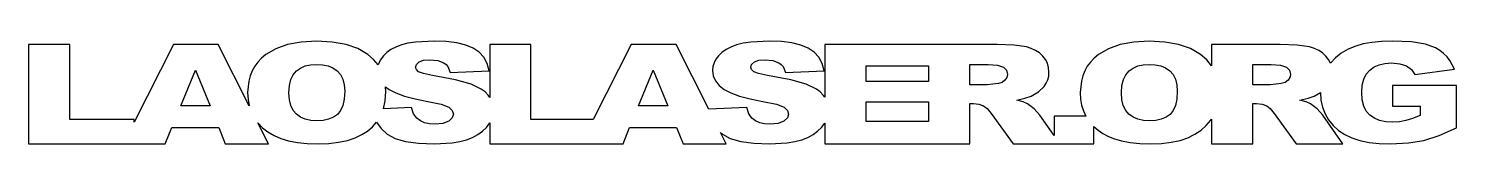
# Model space of a CAD drawing. Extents: x 75 to 174.2, y -41.7 to -34.5.
import ezdxf

# ---------------------------------------------------------------- set-up
doc = ezdxf.new("R2010")
doc.units = 0
doc.layers.get('0').update_dxf_attribs({"linetype": 'CONTINUOUS'})

msp = doc.modelspace()

# ---------------------------------------------------------------- linework, layer by layer
at = {"color": 7}
for points in [[(94.965619, -34.546238), (93.897843, -34.603726), (92.953434, -34.777441), (92.133173, -35.06927), (91.437841, -35.481099), (91.141479, -35.729277), (90.884938, -36.001263), (90.668124, -36.296947), (90.490943, -36.616217), (90.353302, -36.958962), (90.255106, -37.32507), (90.176675, -38.126932), (90.203228, -38.602278), (90.282508, -39.044155), (88.130563, -34.775544), (85.017285, -34.775544), (82.283258, -40.190682), (82.283258, -39.996655), (77.811785, -39.996655), (77.811785, -34.775544), (74.954285, -34.775544), (74.954285, -41.698807), (81.524785, -41.698807), (82.283258, -41.698807), (84.452841, -41.698807), (84.902619, -40.561099), (88.165841, -40.561099), (88.624452, -41.698807), (91.61423, -41.698807), (90.873397, -40.22596), (91.208524, -40.575886), (91.587669, -40.875831), (92.010963, -41.126449), (92.478535, -41.328391), (93.025716, -41.491243), (93.639771, -41.60691), (94.321436, -41.675922), (95.071452, -41.698807), (95.812361, -41.67319), (96.490772, -41.595217), (97.105552, -41.463205), (97.655563, -41.275474), (98.101374, -41.06036), (98.497182, -40.808952), (98.842597, -40.521812), (99.13723, -40.199502), (99.447678, -40.639869), (99.86923, -41.02853), (100.416249, -41.32461), (101.145887, -41.533757), (102.057404, -41.65786), (103.150063, -41.698807), (104.381141, -41.630339), (104.909946, -41.542406), (105.381397, -41.416585), (105.800466, -41.253905), (106.171665, -41.05676), (106.493889, -40.825656), (106.766035, -40.561099), (106.995341, -40.243599), (106.995341, -41.698807), (114.333119, -41.698807), (116.264563, -41.698807), (116.714369, -40.561099), (119.977563, -40.561099), (120.436174, -41.698807), (123.434785, -41.698807), (123.037896, -40.922696), (123.161397, -41.02853), (123.708317, -41.32461), (124.437937, -41.533757), (125.349496, -41.65786), (126.44223, -41.698807), (127.673241, -41.630339), (128.202093, -41.542406), (128.673535, -41.416585), (129.09134, -41.253905), (129.459507, -41.05676), (129.778646, -40.825656), (130.049369, -40.561099), (130.278674, -40.261238), (130.278674, -41.698807), (138.092702, -41.698807), (140.359285, -41.698807), (140.359285, -38.894224), (140.615063, -38.894224), (140.983988, -38.933441), (141.311785, -39.052974), (141.556239, -39.245508), (141.832147, -39.582141), (143.36673, -41.698807), (146.612285, -41.698807), (148.967063, -41.698807), (148.967063, -40.481724), (149.264517, -40.742733), (149.591638, -40.971009), (149.948229, -41.166309), (150.334091, -41.328391), (150.881272, -41.491243), (151.495326, -41.60691), (152.176992, -41.675922), (152.927008, -41.698807), (153.667916, -41.67319), (154.346328, -41.595217), (154.961107, -41.463205), (155.511119, -41.275474), (155.997339, -41.036583), (156.422182, -40.753159), (156.786159, -40.426622), (157.089785, -40.058391), (157.151507, -39.970196), (157.151507, -41.698807), (160.026675, -41.698807), (160.026675, -38.894224), (160.282424, -38.894224), (160.655755, -38.933441), (160.98798, -39.052974), (161.227922, -39.245508), (161.499508, -39.582141), (163.034091, -41.698807), (166.270841, -41.698807), (164.886174, -39.696794), (164.48048, -39.264641), (164.030674, -38.903044), (163.725483, -38.775163), (163.281035, -38.64728), (163.851752, -38.524754), (164.286452, -38.373877), (164.718619, -38.126932), (164.753251, -38.648868), (164.858009, -39.140549), (165.034182, -39.601672), (165.283063, -40.031932), (165.598591, -40.422063), (165.972899, -40.760874), (166.405775, -41.048304), (166.897008, -41.284294), (167.455194, -41.467324), (168.089347, -41.596673), (168.799817, -41.67346), (169.586952, -41.698807), (170.837539, -41.642621), (171.906452, -41.469502), (172.961776, -41.131883), (174.16423, -40.587557), (174.16423, -37.633044), (169.728063, -37.633044), (169.728063, -39.079432), (171.650674, -39.079432), (171.650674, -39.723252), (171.116367, -39.940669), (170.645286, -40.084849), (170.197575, -40.163753), (169.728063, -40.190682), (169.249685, -40.16007), (168.827115, -40.068626), (168.460345, -39.916943), (168.149369, -39.705613), (167.901928, -39.424692), (167.725594, -39.063685), (167.620037, -38.622357), (167.584924, -38.100474), (167.619244, -37.60751), (167.722748, -37.186445), (167.896249, -36.836544), (168.140563, -36.557071), (168.445187, -36.342373), (168.798829, -36.187882), (169.200367, -36.094513), (169.648674, -36.063182), (170.225156, -36.112641), (170.689369, -36.26603), (171.035303, -36.52424), (171.262619, -36.874571), (174.031952, -36.504155), (173.71508, -35.890067), (173.509665, -35.626558), (173.273452, -35.392905), (173.005149, -35.188886), (172.703455, -35.013713), (172.003452, -34.749085), (171.050821, -34.595694), (169.710396, -34.546238), (168.955011, -34.567158), (168.28201, -34.629949), (167.69041, -34.73467), (167.17923, -34.881377), (166.63703, -35.110683), (166.160947, -35.385117), (165.750825, -35.705337), (165.406507, -36.072002), (165.273168, -35.813228), (165.089007, -35.578113), (164.857576, -35.365287), (164.592709, -35.18798), (164.293769, -35.046989), (163.960119, -34.943113), (163.098071, -34.816814), (161.922841, -34.775544), (157.151507, -34.775544), (157.151507, -36.26603), (156.811959, -35.842995), (156.38423, -35.47228), (155.690895, -35.066479), (154.86398, -34.777165), (153.904218, -34.603899), (152.812341, -34.546238), (151.744664, -34.603726), (150.800294, -34.777441), (149.980003, -35.06927), (149.284563, -35.481099), (148.988242, -35.729277), (148.731723, -36.001263), (148.514915, -36.296947), (148.337729, -36.616217), (148.200073, -36.958962), (148.10186, -37.32507), (148.023397, -38.126932), (148.048938, -38.58547), (148.12458, -39.013401), (148.248853, -39.410406), (148.420286, -39.776169), (146.206591, -39.776169), (146.206591, -41.125544), (145.218813, -39.696794), (144.821952, -39.264641), (144.354508, -38.903044), (144.053666, -38.775163), (143.613674, -38.64728), (144.184381, -38.524754), (144.619091, -38.373877), (145.130552, -38.0739), (145.518674, -37.69478), (145.663563, -37.475504), (145.768487, -37.236053), (145.832289, -36.976817), (145.853813, -36.698182), (145.826618, -36.380328), (145.745281, -36.087953), (145.610176, -35.820676), (145.421675, -35.578113), (145.188637, -35.365287), (144.920716, -35.18798), (144.618844, -35.046989), (144.283952, -34.943113), (143.43071, -34.816814), (142.264285, -34.775544), (137.951591, -34.775544), (130.278674, -34.775544), (130.278674, -38.453252), (130.172841, -38.303321), (129.960307, -38.083553), (129.69264, -37.882474), (128.991035, -37.53603), (127.912534, -37.229991), (126.301119, -36.927488), (125.68125, -36.804334), (125.339785, -36.671724), (125.181755, -36.530062), (125.128119, -36.371863), (125.192719, -36.160711), (125.383897, -35.983807), (125.696941, -35.869276), (126.133535, -35.833877), (126.675413, -35.88656), (127.086035, -36.045544), (127.244573, -36.167599), (127.374639, -36.321312), (127.544647, -36.724641), (130.243397, -36.601169), (130.106035, -36.0992), (129.872345, -35.67037), (129.544166, -35.314474), (129.123341, -35.031307), (128.605776, -34.816657), (127.984994, -34.665345), (127.258692, -34.575746), (126.424563, -34.546238), (125.128253, -34.610617), (124.595406, -34.693077), (124.140341, -34.810821), (123.750912, -34.95985), (123.41418, -35.134863), (123.129639, -35.335268), (122.896785, -35.560474), (122.715577, -35.801067), (122.58603, -36.048423), (122.508237, -36.303158), (122.482285, -36.565891), (122.53177, -36.954743), (122.681125, -37.308221), (122.931699, -37.625673), (123.284841, -37.906446), (123.754464, -38.155183), (124.359462, -38.377343), (125.099635, -38.573516), (125.974785, -38.744294), (126.920001, -38.936826), (127.447619, -39.141169), (127.681055, -39.369531), (127.756313, -39.626238), (127.676176, -39.894721), (127.430008, -40.128946), (127.028455, -40.288524), (126.486313, -40.340613), (126.09809, -40.31389), (125.756423, -40.234073), (125.462201, -40.101692), (125.216313, -39.91728), (124.989664, -39.601514), (124.85473, -39.167627), (122.217702, -39.291099), (119.951119, -34.775544), (116.820202, -34.775544), (114.192008, -39.996655), (109.861675, -39.996655), (109.861675, -34.775544), (106.995341, -34.775544), (106.995341, -38.462071), (106.880674, -38.303321), (106.669616, -38.083553), (106.404974, -37.882474), (105.707702, -37.53603), (104.6292, -37.229991), (103.017786, -36.927488), (102.397916, -36.804334), (102.056452, -36.671724), (101.898432, -36.530062), (101.844785, -36.371863), (101.90499, -36.160711), (102.09173, -35.983807), (102.404873, -35.869276), (102.841397, -35.833877), (103.387592, -35.88656), (103.802702, -36.045544), (103.959852, -36.167599), (104.086872, -36.321312), (104.252508, -36.724641), (106.95123, -36.601169), (106.816736, -36.0992), (106.589103, -35.67037), (106.26693, -35.314474), (105.848813, -35.031307), (105.328592, -34.816657), (104.701746, -34.665345), (103.969336, -34.575746), (103.132424, -34.546238), (101.840517, -34.610617), (101.310697, -34.693077), (100.857008, -34.810821), (100.466203, -34.95985), (100.126444, -35.134863), (99.838876, -35.335268), (99.604647, -35.560474), (99.380717, -35.871825), (99.243063, -36.195474), (98.922709, -35.811955), (98.528674, -35.47228), (97.836728, -35.066479), (97.012841, -34.777165), (96.056107, -34.603899), (94.965619, -34.546238), (94.965619, -34.546238)], [(86.543148, -36.57471), (87.566204, -39.061794), (85.528898, -39.061794), (86.543148, -36.57471), (86.543148, -36.57471)], [(94.95687, -36.160196), (95.385027, -36.188179), (95.765355, -36.272296), (96.098636, -36.412811), (96.385648, -36.609988), (96.618237, -36.868447), (96.786661, -37.192668), (96.889072, -37.582737), (96.92362, -38.038738), (96.89114, -38.575729), (96.79438, -39.024076), (96.634358, -39.383243), (96.412092, -39.652696), (96.133097, -39.849215), (95.80209, -39.989805), (95.418897, -40.074289), (94.983342, -40.102488), (94.557753, -40.073796), (94.179267, -39.987757), (93.847839, -39.84443), (93.563426, -39.643877), (93.335335, -39.377673), (93.172763, -39.037464), (93.075432, -38.62343), (93.043065, -38.135752), (93.076507, -37.64404), (93.176362, -37.227272), (93.34186, -36.885508), (93.572231, -36.618807), (93.855006, -36.418258), (94.179154, -36.274933), (94.546, -36.188893), (94.95687, -36.160196), (94.95687, -36.160196)], [(118.346037, -36.57471), (119.369092, -39.061794), (117.331815, -39.061794), (118.346037, -36.57471), (118.346037, -36.57471)], [(133.145093, -36.25721), (137.484259, -36.25721), (137.484259, -37.359641), (133.145093, -37.359641), (133.145093, -36.25721), (133.145093, -36.25721)], [(140.35937, -36.177835), (141.620565, -36.177835), (142.279081, -36.22115), (142.687703, -36.354224), (142.904468, -36.575424), (142.978759, -36.874571), (142.931233, -37.086003), (142.793537, -37.271446), (142.590393, -37.414764), (142.334925, -37.491932), (141.567648, -37.588946), (140.35937, -37.588946), (140.35937, -36.177835), (140.35937, -36.177835)], [(152.812425, -36.160196), (153.240622, -36.188179), (153.620953, -36.272296), (153.954215, -36.412811), (154.241204, -36.609988), (154.472393, -36.868447), (154.637772, -37.192668), (154.737159, -37.582737), (154.77037, -38.038738), (154.739266, -38.575729), (154.645533, -39.024076), (154.488537, -39.383243), (154.267648, -39.652696), (153.988653, -39.849215), (153.657646, -39.989805), (153.274452, -40.074289), (152.838898, -40.102488), (152.411932, -40.073796), (152.030416, -39.987757), (151.695953, -39.84443), (151.410148, -39.643877), (151.18205, -39.377673), (151.019489, -39.037464), (150.922174, -38.62343), (150.889815, -38.135752), (150.923257, -37.64404), (151.023091, -37.227272), (151.188578, -36.885508), (151.418981, -36.618807), (151.703092, -36.418258), (152.030264, -36.274933), (152.400156, -36.188893), (152.812425, -36.160196), (152.812425, -36.160196)], [(160.026759, -36.177835), (161.287926, -36.177835), (161.946435, -36.22115), (162.355093, -36.354224), (162.567303, -36.575424), (162.637315, -36.874571), (162.594174, -37.086003), (162.460926, -37.271446), (162.253249, -37.414764), (161.993481, -37.491932), (161.235009, -37.588946), (160.026759, -37.588946), (160.026759, -36.177835), (160.026759, -36.177835)], [(99.763481, -37.730057), (100.001592, -37.906446), (100.47114, -38.155184), (101.076139, -38.377344), (101.816351, -38.573517), (102.691537, -38.744294), (103.632307, -38.936826), (104.155565, -39.141169), (104.393393, -39.369532), (104.473065, -39.626238), (104.392928, -39.894721), (104.146759, -40.128946), (103.740846, -40.288526), (103.194259, -40.340613), (102.807372, -40.313891), (102.468729, -40.234073), (102.177553, -40.101691), (101.933065, -39.91728), (101.706405, -39.601516), (101.571481, -39.167627), (99.622285, -39.255821), (99.741708, -38.6969), (99.781035, -38.074016), (99.763538, -37.730057), (99.763481, -37.730057)], [(133.145093, -38.770752), (137.484259, -38.770752), (137.484259, -40.137766), (133.145093, -40.137766), (133.145093, -38.770752), (133.145093, -38.770752)]]:
    msp.add_lwpolyline(points, dxfattribs=at)

doc.saveas('drawing.dxf')
